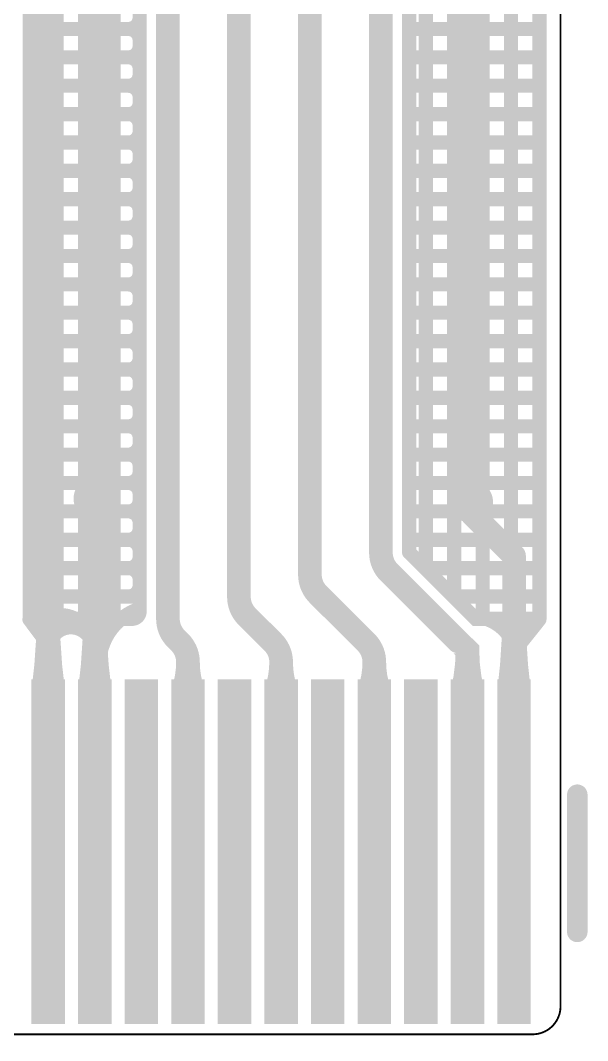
# Model space of a CAD drawing. Header units: millimetres. Extents: x 2260 to 2572, y -21 to 200.
# Drawn here: x 2312.39 to 2318.48, y 61.71 to 72.67 of the extents above; entities that cross this region are included whole.
import ezdxf

# ---------------------------------------------------------------- set-up
doc = ezdxf.new("R2010")
doc.units = ezdxf.units.MM
doc.layers.get('0').update_dxf_attribs({"lineweight": 18})
doc.layers.add('01', color=1, linetype='Continuous', lineweight=18)

# ---------------------------------------------------------------- blocks, each defined once
blk = doc.blocks.new('PAD_R1')
blk.add_lwpolyline([(0.25, 0, 0.5, 0.5, 1), (-0.25, 0, 0.5, 0.5, 1)], format="xyseb", close=True)

msp = doc.modelspace()

# ---------------------------------------------------------------- linework, layer by layer
at = {"layer": '01'}
msp.add_lwpolyline([(2318.191, 62.078, 0.02, 0.02, -0.414219), (2317.891, 61.778, 0.02, 0.02, 0), (2292.992, 61.778, 0.02, 0.02, -0.414219), (2292.692, 62.078, 0.02, 0.02, 0), (2292.692, 141.44, 0.02, 0.02, -0.414219), (2292.992, 141.74, 0.02, 0.02, 0), (2317.891, 141.74, 0.02, 0.02, -0.414219), (2318.191, 141.44, 0.02, 0.02, 0)], format="xyseb", close=True, dxfattribs=at)
for points in [[(2312.692, 139.841, 0.25, 0.25, 0), (2312.692, 63.641, 0.25, 0.25, 0)], [(2313.191, 139.841, 0.25, 0.25, 0), (2313.191, 63.641, 0.25, 0.25, 0)], [(2312.493, 137.241, 0.152, 0.152, 0), (2312.493, 66.241, 0.152, 0.152, 0)], [(2312.783, 137.241, 0.152, 0.152, 0), (2312.783, 66.241, 0.152, 0.152, 0)], [(2313.088, 137.241, 0.152, 0.152, 0), (2313.088, 66.241, 0.152, 0.152, 0)], [(2313.392, 137.241, 0.152, 0.152, 0), (2313.392, 66.241, 0.152, 0.152, 0)], [(2317.66, 137.241, 0.152, 0.152, 0), (2317.66, 66.241, 0.152, 0.152, 0)], [(2317.964, 137.241, 0.152, 0.152, 0), (2317.964, 66.241, 0.152, 0.152, 0)], [(2317.965, 137.241, 0.152, 0.152, 0), (2317.965, 66.241, 0.152, 0.152, 0)], [(2313.673, 66.321, 0.152, 0.152, 0), (2313.673, 137.077, 0.152, 0.152, 0)], [(2317.355, 137.026, 0.152, 0.152, 0), (2317.355, 66.241, 0.152, 0.152, 0)], [(2313.977, 136.952, 0.254, 0.254, 0), (2313.977, 66.24, 0.254, 0.254, 0)], [(2314.739, 66.478, 0.254, 0.254, 0), (2314.739, 136.714, 0.254, 0.254, 0)], [(2317.05, 136.721, 0.152, 0.152, 0), (2317.05, 66.47, 0.152, 0.152, 0)], [(2315.501, 66.716, 0.254, 0.254, 0), (2315.501, 136.476, 0.254, 0.254, 0)], [(2316.745, 136.416, 0.152, 0.152, 0), (2316.745, 66.775, 0.152, 0.152, 0)], [(2316.263, 66.953, 0.254, 0.254, 0), (2316.263, 136.238, 0.254, 0.254, 0)], [(2316.566, 136.237, 0.152, 0.152, 0), (2316.566, 66.954, 0.152, 0.152, 0)], [(2317.238, 135.91, 0.254, 0.254, 0), (2317.238, 67.37, 0.254, 0.254, 0)], [(2313.673, 72.697, 0.152, 0.152, -0.41423), (2313.553, 72.577, 0.152, 0.152, 0)], [(2312.493, 72.577, 0.152, 0.152, 0), (2313.673, 72.577, 0.152, 0.152, 0)], [(2313.673, 72.457, 0.152, 0.152, 0.41423), (2313.553, 72.577, 0.152, 0.152, 0)], [(2316.566, 72.577, 0.152, 0.152, 0), (2317.965, 72.577, 0.152, 0.152, 0)], [(2313.673, 72.392, 0.152, 0.152, -0.41423), (2313.553, 72.272, 0.152, 0.152, 0)], [(2312.493, 72.272, 0.152, 0.152, 0), (2313.673, 72.272, 0.152, 0.152, 0)], [(2313.673, 72.152, 0.152, 0.152, 0.41423), (2313.553, 72.272, 0.152, 0.152, 0)], [(2316.566, 72.272, 0.152, 0.152, 0), (2317.965, 72.272, 0.152, 0.152, 0)], [(2313.673, 72.087, 0.152, 0.152, -0.41423), (2313.553, 71.967, 0.152, 0.152, 0)], [(2312.493, 71.967, 0.152, 0.152, 0), (2313.673, 71.967, 0.152, 0.152, 0)], [(2313.673, 71.847, 0.152, 0.152, 0.41423), (2313.553, 71.967, 0.152, 0.152, 0)], [(2316.566, 71.967, 0.152, 0.152, 0), (2317.965, 71.967, 0.152, 0.152, 0)], [(2313.673, 71.782, 0.152, 0.152, -0.41423), (2313.553, 71.662, 0.152, 0.152, 0)], [(2312.493, 71.662, 0.152, 0.152, 0), (2313.673, 71.662, 0.152, 0.152, 0)], [(2313.673, 71.542, 0.152, 0.152, 0.41423), (2313.553, 71.662, 0.152, 0.152, 0)], [(2316.566, 71.662, 0.152, 0.152, 0), (2317.965, 71.662, 0.152, 0.152, 0)], [(2313.673, 71.477, 0.152, 0.152, -0.41423), (2313.553, 71.357, 0.152, 0.152, 0)], [(2312.493, 71.357, 0.152, 0.152, 0), (2313.673, 71.357, 0.152, 0.152, 0)], [(2313.673, 71.237, 0.152, 0.152, 0.41423), (2313.553, 71.357, 0.152, 0.152, 0)], [(2316.566, 71.357, 0.152, 0.152, 0), (2317.965, 71.357, 0.152, 0.152, 0)], [(2313.673, 71.173, 0.152, 0.152, -0.41423), (2313.553, 71.053, 0.152, 0.152, 0)], [(2312.493, 71.053, 0.152, 0.152, 0), (2313.673, 71.053, 0.152, 0.152, 0)], [(2313.673, 70.933, 0.152, 0.152, 0.41423), (2313.553, 71.053, 0.152, 0.152, 0)], [(2316.566, 71.053, 0.152, 0.152, 0), (2317.965, 71.053, 0.152, 0.152, 0)], [(2313.673, 70.868, 0.152, 0.152, -0.41423), (2313.553, 70.748, 0.152, 0.152, 0)], [(2312.493, 70.748, 0.152, 0.152, 0), (2313.673, 70.748, 0.152, 0.152, 0)], [(2313.673, 70.628, 0.152, 0.152, 0.41423), (2313.553, 70.748, 0.152, 0.152, 0)], [(2316.566, 70.748, 0.152, 0.152, 0), (2317.965, 70.748, 0.152, 0.152, 0)], [(2313.673, 70.563, 0.152, 0.152, -0.41423), (2313.553, 70.443, 0.152, 0.152, 0)], [(2312.493, 70.443, 0.152, 0.152, 0), (2313.673, 70.443, 0.152, 0.152, 0)], [(2313.673, 70.323, 0.152, 0.152, 0.41423), (2313.553, 70.443, 0.152, 0.152, 0)], [(2316.566, 70.443, 0.152, 0.152, 0), (2317.965, 70.443, 0.152, 0.152, 0)], [(2313.673, 70.258, 0.152, 0.152, -0.41423), (2313.553, 70.138, 0.152, 0.152, 0)], [(2312.493, 70.138, 0.152, 0.152, 0), (2313.673, 70.138, 0.152, 0.152, 0)], [(2313.673, 70.018, 0.152, 0.152, 0.41423), (2313.553, 70.138, 0.152, 0.152, 0)], [(2316.566, 70.138, 0.152, 0.152, 0), (2317.965, 70.138, 0.152, 0.152, 0)], [(2313.673, 69.953, 0.152, 0.152, -0.41423), (2313.553, 69.833, 0.152, 0.152, 0)], [(2312.493, 69.833, 0.152, 0.152, 0), (2313.673, 69.833, 0.152, 0.152, 0)], [(2313.673, 69.713, 0.152, 0.152, 0.41423), (2313.553, 69.833, 0.152, 0.152, 0)], [(2316.566, 69.833, 0.152, 0.152, 0), (2317.965, 69.833, 0.152, 0.152, 0)], [(2313.673, 69.649, 0.152, 0.152, -0.41423), (2313.553, 69.529, 0.152, 0.152, 0)], [(2312.493, 69.529, 0.152, 0.152, 0), (2313.673, 69.529, 0.152, 0.152, 0)], [(2313.673, 69.409, 0.152, 0.152, 0.41423), (2313.553, 69.529, 0.152, 0.152, 0)], [(2316.566, 69.529, 0.152, 0.152, 0), (2317.965, 69.529, 0.152, 0.152, 0)], [(2313.673, 69.344, 0.152, 0.152, -0.41423), (2313.553, 69.224, 0.152, 0.152, 0)], [(2312.493, 69.224, 0.152, 0.152, 0), (2313.673, 69.224, 0.152, 0.152, 0)], [(2313.673, 69.104, 0.152, 0.152, 0.41423), (2313.553, 69.224, 0.152, 0.152, 0)], [(2316.566, 69.224, 0.152, 0.152, 0), (2317.965, 69.224, 0.152, 0.152, 0)], [(2313.673, 69.039, 0.152, 0.152, -0.41423), (2313.553, 68.919, 0.152, 0.152, 0)], [(2312.493, 68.919, 0.152, 0.152, 0), (2313.673, 68.919, 0.152, 0.152, 0)], [(2313.673, 68.799, 0.152, 0.152, 0.41423), (2313.553, 68.919, 0.152, 0.152, 0)], [(2316.566, 68.919, 0.152, 0.152, 0), (2317.965, 68.919, 0.152, 0.152, 0)], [(2313.673, 68.734, 0.152, 0.152, -0.41423), (2313.553, 68.614, 0.152, 0.152, 0)], [(2312.493, 68.614, 0.152, 0.152, 0), (2313.673, 68.614, 0.152, 0.152, 0)], [(2313.673, 68.494, 0.152, 0.152, 0.41423), (2313.553, 68.614, 0.152, 0.152, 0)], [(2316.566, 68.614, 0.152, 0.152, 0), (2317.965, 68.614, 0.152, 0.152, 0)], [(2313.673, 68.429, 0.152, 0.152, -0.41423), (2313.553, 68.309, 0.152, 0.152, 0)], [(2312.493, 68.309, 0.152, 0.152, 0), (2313.673, 68.309, 0.152, 0.152, 0)], [(2313.673, 68.189, 0.152, 0.152, 0.41423), (2313.553, 68.309, 0.152, 0.152, 0)], [(2316.566, 68.309, 0.152, 0.152, 0), (2317.965, 68.309, 0.152, 0.152, 0)], [(2313.673, 68.125, 0.152, 0.152, -0.41423), (2313.553, 68.005, 0.152, 0.152, 0)], [(2312.493, 68.005, 0.152, 0.152, 0), (2313.673, 68.005, 0.152, 0.152, 0)], [(2313.673, 67.885, 0.152, 0.152, 0.41423), (2313.553, 68.005, 0.152, 0.152, 0)], [(2316.566, 68.005, 0.152, 0.152, 0), (2317.965, 68.005, 0.152, 0.152, 0)], [(2313.673, 67.82, 0.152, 0.152, -0.41423), (2313.553, 67.7, 0.152, 0.152, 0)], [(2312.493, 67.7, 0.152, 0.152, 0), (2313.673, 67.7, 0.152, 0.152, 0)], [(2313.673, 67.58, 0.152, 0.152, 0.41423), (2313.553, 67.7, 0.152, 0.152, 0)], [(2316.566, 67.7, 0.152, 0.152, 0), (2317.965, 67.7, 0.152, 0.152, 0)], [(2313.673, 67.515, 0.152, 0.152, -0.41423), (2313.553, 67.395, 0.152, 0.152, 0)], [(2312.493, 67.395, 0.152, 0.152, 0), (2313.673, 67.395, 0.152, 0.152, 0)], [(2313.673, 67.275, 0.152, 0.152, 0.41423), (2313.553, 67.395, 0.152, 0.152, 0)], [(2316.566, 67.395, 0.152, 0.152, 0), (2317.965, 67.395, 0.152, 0.152, 0)], [(2317.238, 67.37, 0.254, 0.254, 0), (2317.692, 66.917, 0.254, 0.254, 0)], [(2313.673, 67.21, 0.152, 0.152, -0.41423), (2313.553, 67.09, 0.152, 0.152, 0)], [(2312.493, 67.09, 0.152, 0.152, 0), (2313.673, 67.09, 0.152, 0.152, 0)], [(2313.673, 66.97, 0.152, 0.152, 0.41423), (2313.553, 67.09, 0.152, 0.152, 0)], [(2316.263, 66.953, 0.254, 0.254, 0.198884), (2316.35, 66.741, 0.254, 0.254, 0)], [(2316.566, 67.09, 0.152, 0.152, 0), (2317.965, 67.09, 0.152, 0.152, 0)], [(2313.673, 66.905, 0.152, 0.152, -0.41423), (2313.553, 66.785, 0.152, 0.152, 0)], [(2316.566, 66.954, 0.152, 0.152, 0), (2317.28, 66.241, 0.152, 0.152, 0), (2317.965, 66.241, 0.152, 0.152, 0)], [(2317.692, 66.917, 0.254, 0.254, 0), (2317.692, 63.641, 0.254, 0.254, 0)], [(2312.493, 66.785, 0.152, 0.152, 0), (2313.673, 66.785, 0.152, 0.152, 0)], [(2313.673, 66.665, 0.152, 0.152, 0.41423), (2313.553, 66.785, 0.152, 0.152, 0)], [(2316.35, 66.741, 0.254, 0.254, 0), (2317.092, 65.999, 0.254, 0.254, 0)], [(2316.735, 66.785, 0.152, 0.152, 0), (2317.965, 66.785, 0.152, 0.152, 0)], [(2315.588, 66.504, 0.254, 0.254, -0.198969), (2315.501, 66.716, 0.254, 0.254, 0)], [(2313.673, 66.601, 0.152, 0.152, -0.41423), (2313.553, 66.481, 0.152, 0.152, 0)], [(2315.588, 66.504, 0.254, 0.254, 0), (2316.104, 65.989, 0.254, 0.254, 0)], [(2312.493, 66.481, 0.152, 0.152, 0), (2313.673, 66.481, 0.152, 0.152, 0)], [(2313.673, 66.401, 0.152, 0.152, 0.414252), (2313.593, 66.481, 0.152, 0.152, 0)], [(2314.826, 66.266, 0.254, 0.254, -0.198994), (2314.739, 66.478, 0.254, 0.254, 0)], [(2317.04, 66.481, 0.152, 0.152, 0), (2317.965, 66.481, 0.152, 0.152, 0)], [(2317.692, 66.292, 0.254, 0.254, -0.031974), (2317.639, 65.464, 0.254, 0.254, 0)], [(2317.692, 66.292, 0.254, 0.254, 0.031974), (2317.745, 65.464, 0.254, 0.254, 0)], [(2312.691, 65.966, 0.152, 0.152, 0), (2312.491, 66.234, 0.152, 0.152, 0)], [(2313.593, 66.241, 0.152, 0.152, 0), (2312.493, 66.241, 0.152, 0.152, 0)], [(2312.692, 66.281, 0.25, 0.25, -0.033718), (2312.637, 65.466, 0.25, 0.25, 0)], [(2312.692, 66.281, 0.25, 0.25, 0.033718), (2312.747, 65.466, 0.25, 0.25, 0)], [(2313.196, 65.816, 0.152, 0.152, 0.483808), (2312.789, 66.282, 0.152, 0.152, 0)], [(2313.191, 66.281, 0.25, 0.25, -0.033562), (2313.137, 65.466, 0.25, 0.25, 0)], [(2313.191, 66.281, 0.25, 0.25, 0.033874), (2313.247, 65.466, 0.25, 0.25, 0)], [(2313.61, 66.325, 0.152, 0.152, 0.267769), (2313.242, 65.802, 0.152, 0.152, 0)], [(2313.593, 66.241, 0.152, 0.152, 0.414252), (2313.673, 66.321, 0.152, 0.152, 0)], [(2313.977, 66.24, 0.254, 0.254, 0.199075), (2314.065, 66.028, 0.254, 0.254, 0)], [(2314.826, 66.266, 0.254, 0.254, 0), (2315.104, 65.989, 0.254, 0.254, 0)], [(2317.706, 65.911, 0.152, 0.152, 0.318754), (2317.283, 66.262, 0.152, 0.152, 0)], [(2317.72, 65.927, 0.152, 0.152, 0), (2317.964, 66.233, 0.152, 0.152, 0)], [(2313.167, 65.968, 0.152, 0.152, 0.82072), (2312.7, 65.948, 0.152, 0.152, 0)], [(2314.065, 66.028, 0.254, 0.254, 0), (2314.104, 65.989, 0.254, 0.254, 0)], [(2314.192, 65.776, 0.254, 0.254, 0.199075), (2314.104, 65.989, 0.254, 0.254, 0)], [(2315.104, 65.989, 0.254, 0.254, -0.198994), (2315.192, 65.776, 0.254, 0.254, 0)], [(2316.104, 65.989, 0.254, 0.254, -0.198967), (2316.192, 65.776, 0.254, 0.254, 0)], [(2317.092, 65.999, 0.254, 0.254, 0), (2317.093, 65.999, 0.254, 0.254, 0), (2317.192, 65.901, 0.254, 0.254, 0), (2317.192, 63.641, 0.254, 0.254, 0)], [(2317.192, 65.901, 0.254, 0.254, -0.060434), (2317.139, 65.464, 0.254, 0.254, 0)], [(2317.192, 65.901, 0.254, 0.254, 0.060434), (2317.245, 65.464, 0.254, 0.254, 0)], [(2314.192, 65.776, 0.254, 0.254, -0.084191), (2314.139, 65.464, 0.254, 0.254, 0)], [(2314.192, 65.776, 0.254, 0.254, 0), (2314.192, 63.641, 0.254, 0.254, 0)], [(2314.192, 65.776, 0.254, 0.254, 0.084191), (2314.245, 65.464, 0.254, 0.254, 0)], [(2315.192, 65.776, 0.254, 0.254, -0.084176), (2315.139, 65.464, 0.254, 0.254, 0)], [(2315.192, 65.776, 0.254, 0.254, 0), (2315.192, 63.641, 0.254, 0.254, 0)], [(2315.192, 65.776, 0.254, 0.254, 0.084176), (2315.245, 65.464, 0.254, 0.254, 0)], [(2316.192, 65.776, 0.254, 0.254, -0.08417), (2316.139, 65.464, 0.254, 0.254, 0)], [(2316.192, 65.776, 0.254, 0.254, 0), (2316.192, 63.641, 0.254, 0.254, 0)], [(2316.192, 65.776, 0.254, 0.254, 0.08417), (2316.245, 65.464, 0.254, 0.254, 0)], [(2312.692, 61.89, 0.36, 0.36, 0), (2312.692, 65.591, 0.36, 0.36, 0)], [(2313.192, 61.89, 0.36, 0.36, 0), (2313.192, 65.591, 0.36, 0.36, 0)], [(2313.692, 61.89, 0.36, 0.36, 0), (2313.692, 65.591, 0.36, 0.36, 0)], [(2314.192, 61.89, 0.36, 0.36, 0), (2314.192, 65.591, 0.36, 0.36, 0)], [(2314.692, 61.89, 0.36, 0.36, 0), (2314.692, 65.591, 0.36, 0.36, 0)], [(2315.192, 61.89, 0.36, 0.36, 0), (2315.192, 65.591, 0.36, 0.36, 0)], [(2315.692, 61.89, 0.36, 0.36, 0), (2315.692, 65.591, 0.36, 0.36, 0)], [(2316.192, 61.89, 0.36, 0.36, 0), (2316.192, 65.591, 0.36, 0.36, 0)], [(2316.692, 61.89, 0.36, 0.36, 0), (2316.692, 65.591, 0.36, 0.36, 0)], [(2317.192, 61.89, 0.36, 0.36, 0), (2317.192, 65.591, 0.36, 0.36, 0)], [(2317.692, 61.89, 0.36, 0.36, 0), (2317.692, 65.591, 0.36, 0.36, 0)], [(2318.371, 64.352, 0.22, 0.22, 0), (2318.371, 62.878, 0.22, 0.22, 0)]]:
    msp.add_lwpolyline(points, format="xyseb", dxfattribs=at)

# ---------------------------------------------------------------- block references
for p, xscale, yscale in [((2313.673, 72.697), 0.1524, 0.1524), ((2312.493, 72.577), 0.1524, 0.1524), ((2313.553, 72.577), 0.1524, 0.1524), ((2313.553, 72.577), 0.1524, 0.1524), ((2313.673, 72.577), 0.1524, 0.1524), ((2316.566, 72.577), 0.1524, 0.1524), ((2317.965, 72.577), 0.1524, 0.1524), ((2313.673, 72.457), 0.1524, 0.1524), ((2313.673, 72.392), 0.1524, 0.1524), ((2312.493, 72.272), 0.1524, 0.1524), ((2313.553, 72.272), 0.1524, 0.1524), ((2313.553, 72.272), 0.1524, 0.1524), ((2313.673, 72.272), 0.1524, 0.1524), ((2316.566, 72.272), 0.1524, 0.1524), ((2317.965, 72.272), 0.1524, 0.1524), ((2313.673, 72.152), 0.1524, 0.1524), ((2313.673, 72.087), 0.1524, 0.1524), ((2312.493, 71.967), 0.1524, 0.1524), ((2313.553, 71.967), 0.1524, 0.1524), ((2313.553, 71.967), 0.1524, 0.1524), ((2313.673, 71.967), 0.1524, 0.1524), ((2316.566, 71.967), 0.1524, 0.1524), ((2317.965, 71.967), 0.1524, 0.1524), ((2313.673, 71.847), 0.1524, 0.1524), ((2313.673, 71.782), 0.1524, 0.1524), ((2312.493, 71.662), 0.1524, 0.1524), ((2313.553, 71.662), 0.1524, 0.1524), ((2313.553, 71.662), 0.1524, 0.1524), ((2313.673, 71.662), 0.1524, 0.1524), ((2316.566, 71.662), 0.1524, 0.1524), ((2317.965, 71.662), 0.1524, 0.1524), ((2313.673, 71.542), 0.1524, 0.1524), ((2313.673, 71.477), 0.1524, 0.1524), ((2312.493, 71.357), 0.1524, 0.1524), ((2313.553, 71.357), 0.1524, 0.1524), ((2313.553, 71.357), 0.1524, 0.1524), ((2313.673, 71.357), 0.1524, 0.1524), ((2316.566, 71.357), 0.1524, 0.1524), ((2317.965, 71.357), 0.1524, 0.1524), ((2313.673, 71.237), 0.1524, 0.1524), ((2313.673, 71.173), 0.1524, 0.1524), ((2312.493, 71.053), 0.1524, 0.1524), ((2313.553, 71.053), 0.1524, 0.1524), ((2313.553, 71.053), 0.1524, 0.1524), ((2313.673, 71.053), 0.1524, 0.1524), ((2316.566, 71.053), 0.1524, 0.1524), ((2317.965, 71.053), 0.1524, 0.1524), ((2313.673, 70.933), 0.1524, 0.1524), ((2313.673, 70.868), 0.1524, 0.1524), ((2312.493, 70.748), 0.1524, 0.1524), ((2313.553, 70.748), 0.1524, 0.1524), ((2313.553, 70.748), 0.1524, 0.1524), ((2313.673, 70.748), 0.1524, 0.1524), ((2316.566, 70.748), 0.1524, 0.1524), ((2317.965, 70.748), 0.1524, 0.1524), ((2313.673, 70.628), 0.1524, 0.1524), ((2313.673, 70.563), 0.1524, 0.1524), ((2312.493, 70.443), 0.1524, 0.1524), ((2313.553, 70.443), 0.1524, 0.1524), ((2313.553, 70.443), 0.1524, 0.1524), ((2313.673, 70.443), 0.1524, 0.1524), ((2316.566, 70.443), 0.1524, 0.1524), ((2317.965, 70.443), 0.1524, 0.1524), ((2313.673, 70.323), 0.1524, 0.1524), ((2313.673, 70.258), 0.1524, 0.1524), ((2312.493, 70.138), 0.1524, 0.1524), ((2313.553, 70.138), 0.1524, 0.1524), ((2313.553, 70.138), 0.1524, 0.1524), ((2313.673, 70.138), 0.1524, 0.1524), ((2316.566, 70.138), 0.1524, 0.1524), ((2317.965, 70.138), 0.1524, 0.1524), ((2313.673, 70.018), 0.1524, 0.1524), ((2313.673, 69.953), 0.1524, 0.1524), ((2312.493, 69.833), 0.1524, 0.1524), ((2313.553, 69.833), 0.1524, 0.1524), ((2313.553, 69.833), 0.1524, 0.1524), ((2313.673, 69.833), 0.1524, 0.1524), ((2316.566, 69.833), 0.1524, 0.1524), ((2317.965, 69.833), 0.1524, 0.1524), ((2313.673, 69.713), 0.1524, 0.1524), ((2313.673, 69.649), 0.1524, 0.1524), ((2312.493, 69.529), 0.1524, 0.1524), ((2313.553, 69.529), 0.1524, 0.1524), ((2313.553, 69.529), 0.1524, 0.1524), ((2313.673, 69.529), 0.1524, 0.1524), ((2316.566, 69.529), 0.1524, 0.1524), ((2317.965, 69.529), 0.1524, 0.1524), ((2313.673, 69.409), 0.1524, 0.1524), ((2313.673, 69.344), 0.1524, 0.1524), ((2312.493, 69.224), 0.1524, 0.1524), ((2313.553, 69.224), 0.1524, 0.1524), ((2313.553, 69.224), 0.1524, 0.1524), ((2313.673, 69.224), 0.1524, 0.1524), ((2316.566, 69.224), 0.1524, 0.1524), ((2317.965, 69.224), 0.1524, 0.1524), ((2313.673, 69.104), 0.1524, 0.1524), ((2313.673, 69.039), 0.1524, 0.1524), ((2312.493, 68.919), 0.1524, 0.1524), ((2313.553, 68.919), 0.1524, 0.1524), ((2313.553, 68.919), 0.1524, 0.1524), ((2313.673, 68.919), 0.1524, 0.1524), ((2316.566, 68.919), 0.1524, 0.1524), ((2317.965, 68.919), 0.1524, 0.1524), ((2313.673, 68.799), 0.1524, 0.1524), ((2313.673, 68.734), 0.1524, 0.1524), ((2312.493, 68.614), 0.1524, 0.1524), ((2313.553, 68.614), 0.1524, 0.1524), ((2313.553, 68.614), 0.1524, 0.1524), ((2313.673, 68.614), 0.1524, 0.1524), ((2316.566, 68.614), 0.1524, 0.1524), ((2317.965, 68.614), 0.1524, 0.1524), ((2313.673, 68.494), 0.1524, 0.1524), ((2313.673, 68.429), 0.1524, 0.1524), ((2312.493, 68.309), 0.1524, 0.1524), ((2313.553, 68.309), 0.1524, 0.1524), ((2313.553, 68.309), 0.1524, 0.1524), ((2313.673, 68.309), 0.1524, 0.1524), ((2316.566, 68.309), 0.1524, 0.1524), ((2317.965, 68.309), 0.1524, 0.1524), ((2313.673, 68.189), 0.1524, 0.1524), ((2313.673, 68.125), 0.1524, 0.1524), ((2312.493, 68.005), 0.1524, 0.1524), ((2313.553, 68.005), 0.1524, 0.1524), ((2313.553, 68.005), 0.1524, 0.1524), ((2313.673, 68.005), 0.1524, 0.1524), ((2316.566, 68.005), 0.1524, 0.1524), ((2317.965, 68.005), 0.1524, 0.1524), ((2313.673, 67.885), 0.1524, 0.1524), ((2313.673, 67.82), 0.1524, 0.1524), ((2312.493, 67.7), 0.1524, 0.1524), ((2313.192, 67.532), 0.456945, 0.456945), ((2313.553, 67.7), 0.1524, 0.1524), ((2313.553, 67.7), 0.1524, 0.1524), ((2313.673, 67.7), 0.1524, 0.1524), ((2316.566, 67.7), 0.1524, 0.1524), ((2317.238, 67.497), 0.456945, 0.456945), ((2317.965, 67.7), 0.1524, 0.1524), ((2313.673, 67.58), 0.1524, 0.1524), ((2313.673, 67.515), 0.1524, 0.1524), ((2312.493, 67.395), 0.1524, 0.1524), ((2313.553, 67.395), 0.1524, 0.1524), ((2313.553, 67.395), 0.1524, 0.1524), ((2313.673, 67.395), 0.1524, 0.1524), ((2316.566, 67.395), 0.1524, 0.1524), ((2317.238, 67.37), 0.254, 0.254), ((2317.238, 67.37), 0.254, 0.254), ((2317.965, 67.395), 0.1524, 0.1524), ((2313.673, 67.275), 0.1524, 0.1524), ((2313.673, 67.21), 0.1524, 0.1524), ((2312.493, 67.09), 0.1524, 0.1524), ((2313.553, 67.09), 0.1524, 0.1524), ((2313.553, 67.09), 0.1524, 0.1524), ((2313.673, 67.09), 0.1524, 0.1524), ((2316.263, 66.953), 0.254, 0.254), ((2316.263, 66.953), 0.254, 0.254), ((2316.566, 67.09), 0.1524, 0.1524), ((2317.965, 67.09), 0.1524, 0.1524), ((2313.673, 66.97), 0.1524, 0.1524), ((2313.673, 66.905), 0.1524, 0.1524), ((2316.566, 66.954), 0.1524, 0.1524), ((2316.566, 66.954), 0.1524, 0.1524), ((2317.692, 66.917), 0.254, 0.254), ((2317.692, 66.917), 0.254, 0.254), ((2312.493, 66.785), 0.1524, 0.1524), ((2313.553, 66.785), 0.1524, 0.1524), ((2313.553, 66.785), 0.1524, 0.1524), ((2313.673, 66.785), 0.1524, 0.1524), ((2316.35, 66.741), 0.254, 0.254), ((2316.35, 66.741), 0.254, 0.254), ((2316.735, 66.785), 0.1524, 0.1524), ((2316.745, 66.775), 0.1524, 0.1524), ((2317.965, 66.785), 0.1524, 0.1524), ((2313.673, 66.665), 0.1524, 0.1524), ((2315.501, 66.716), 0.254, 0.254), ((2315.501, 66.716), 0.254, 0.254), ((2313.673, 66.601), 0.1524, 0.1524), ((2315.588, 66.504), 0.254, 0.254), ((2315.588, 66.504), 0.254, 0.254), ((2312.493, 66.481), 0.1524, 0.1524), ((2313.553, 66.481), 0.1524, 0.1524), ((2313.593, 66.481), 0.1524, 0.1524), ((2313.673, 66.481), 0.1524, 0.1524), ((2314.739, 66.478), 0.254, 0.254), ((2314.739, 66.478), 0.254, 0.254), ((2317.04, 66.481), 0.1524, 0.1524), ((2317.05, 66.47), 0.1524, 0.1524), ((2317.965, 66.481), 0.1524, 0.1524), ((2313.673, 66.401), 0.1524, 0.1524), ((2317.692, 66.292), 0.254, 0.254), ((2317.692, 66.292), 0.254, 0.254), ((2312.491, 66.234), 0.1524, 0.1524), ((2312.493, 66.241), 0.1524, 0.1524), ((2312.493, 66.241), 0.1524, 0.1524), ((2312.692, 66.281), 0.249935, 0.249935), ((2312.692, 66.281), 0.249935, 0.249935), ((2312.783, 66.241), 0.1524, 0.1524), ((2312.789, 66.282), 0.1524, 0.1524), ((2313.088, 66.241), 0.1524, 0.1524), ((2313.191, 66.281), 0.249935, 0.249935), ((2313.191, 66.281), 0.249935, 0.249935), ((2313.392, 66.241), 0.1524, 0.1524), ((2313.593, 66.241), 0.1524, 0.1524), ((2313.593, 66.241), 0.1524, 0.1524), ((2313.61, 66.325), 0.1524, 0.1524), ((2313.673, 66.321), 0.1524, 0.1524), ((2313.673, 66.321), 0.1524, 0.1524), ((2313.977, 66.24), 0.254, 0.254), ((2313.977, 66.24), 0.254, 0.254), ((2314.826, 66.266), 0.254, 0.254), ((2314.826, 66.266), 0.254, 0.254), ((2317.283, 66.262), 0.1524, 0.1524), ((2317.355, 66.241), 0.1524, 0.1524), ((2317.66, 66.241), 0.1524, 0.1524), ((2317.964, 66.241), 0.1524, 0.1524), ((2317.964, 66.233), 0.1524, 0.1524), ((2317.965, 66.241), 0.1524, 0.1524), ((2317.965, 66.241), 0.1524, 0.1524), ((2314.065, 66.028), 0.254, 0.254), ((2314.065, 66.028), 0.254, 0.254), ((2314.104, 65.989), 0.254, 0.254), ((2314.104, 65.989), 0.254, 0.254), ((2315.104, 65.989), 0.254, 0.254), ((2315.104, 65.989), 0.254, 0.254), ((2316.104, 65.989), 0.254, 0.254), ((2316.104, 65.989), 0.254, 0.254), ((2317.092, 65.999), 0.254, 0.254), ((2317.092, 65.999), 0.254, 0.254), ((2312.691, 65.966), 0.1524, 0.1524), ((2312.7, 65.948), 0.1524, 0.1524), ((2313.167, 65.968), 0.1524, 0.1524), ((2317.192, 65.901), 0.254, 0.254), ((2317.192, 65.901), 0.254, 0.254), ((2317.706, 65.911), 0.1524, 0.1524), ((2317.72, 65.927), 0.1524, 0.1524), ((2313.196, 65.816), 0.1524, 0.1524), ((2313.242, 65.802), 0.1524, 0.1524), ((2314.192, 65.776), 0.254, 0.254), ((2314.192, 65.776), 0.254, 0.254), ((2314.192, 65.776), 0.254, 0.254), ((2314.192, 65.776), 0.254, 0.254), ((2315.192, 65.776), 0.254, 0.254), ((2315.192, 65.776), 0.254, 0.254), ((2315.192, 65.776), 0.254, 0.254), ((2315.192, 65.776), 0.254, 0.254), ((2316.192, 65.776), 0.254, 0.254), ((2316.192, 65.776), 0.254, 0.254), ((2316.192, 65.776), 0.254, 0.254), ((2316.192, 65.776), 0.254, 0.254), ((2312.637, 65.466), 0.249935, 0.249935), ((2312.747, 65.466), 0.249935, 0.249935), ((2313.137, 65.466), 0.249935, 0.249935), ((2313.247, 65.466), 0.249935, 0.249935), ((2314.139, 65.464), 0.254, 0.254), ((2314.245, 65.464), 0.254, 0.254), ((2315.139, 65.464), 0.254, 0.254), ((2315.245, 65.464), 0.254, 0.254), ((2316.139, 65.464), 0.254, 0.254), ((2316.245, 65.464), 0.254, 0.254), ((2317.139, 65.464), 0.254, 0.254), ((2317.245, 65.464), 0.254, 0.254), ((2317.639, 65.464), 0.254, 0.254), ((2317.745, 65.464), 0.254, 0.254), ((2318.371, 64.352), 0.22, 0.22), ((2312.692, 63.641), 0.249935, 0.249935), ((2313.191, 63.641), 0.249935, 0.249935), ((2314.192, 63.641), 0.254, 0.254), ((2315.192, 63.641), 0.254, 0.254), ((2316.192, 63.641), 0.254, 0.254), ((2317.192, 63.641), 0.254, 0.254), ((2317.692, 63.641), 0.254, 0.254), ((2318.371, 62.878), 0.22, 0.22)]:
    msp.add_blockref('PAD_R1', p, dxfattribs=dict(at, xscale=xscale, yscale=yscale))

doc.saveas('drawing.dxf')
